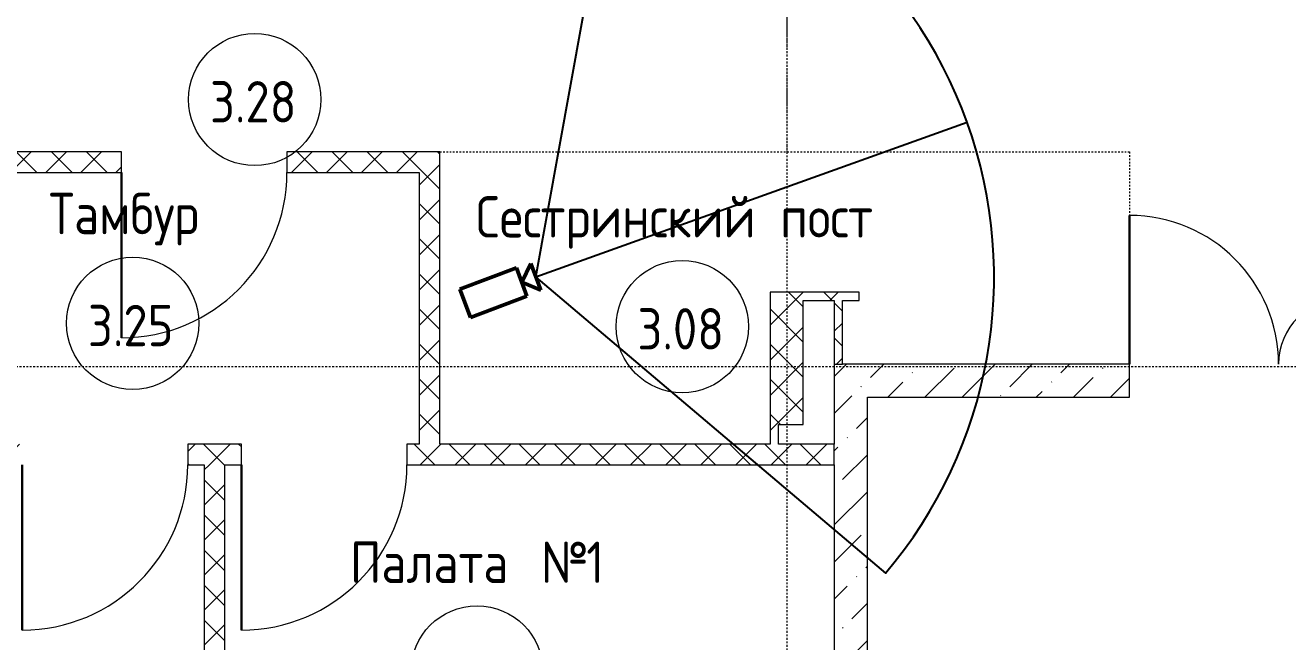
# Model space of a CAD drawing. Header units: millimetres. Extents: x -174154 to -170572, y -111302 to -109817.
# Drawn here: x -170818.7 to -170742.4, y -110898.9 to -110861.6 of the extents above; entities that cross this region are included whole.
import ezdxf

# ---------------------------------------------------------------- set-up
doc = ezdxf.new("R2010")
doc.units = ezdxf.units.MM
for name, pattern in [('ACAD_ISO02W100', [15, 12, -3]), ('ADSK_Линия сетки', [21, 12, -3, 3, -3]), ('ADSK_Штрих_ш3 п1_5', [4.5, 3, -1.5])]:
    doc.linetypes.add(name, pattern=pattern)
doc.layers.get('Defpoints').update_dxf_attribs({"color": 70})
for name, color, linetype, lineweight in [('!Подложка', 252, 'ACAD_ISO02W100', 25), ('Двери', 7, 'Continuous', 18), ('Марки помещений', 7, 'Continuous', 18), ('ОПС', 1, 'Continuous', 30), ('Оси', 7, 'Continuous', 9), ('Панель', 7, 'Continuous', 18), ('Стены разрез', 7, 'Continuous', 40), ('Стены штриховка', 7, 'Continuous', 18)]:
    doc.layers.add(name, color=color, linetype=linetype, lineweight=lineweight)
doc.layers.add('_Разделитель помещений_', color=4, linetype='ADSK_Штрих_ш3 п1_5', lineweight=40, true_color=0x00ffff)
doc.styles.add('GOST Common', font='GOST Common.ttf', dxfattribs={"width": 0.9, "height": 250})
pattern_1 = [(45, (30280, 12305), (-106.066, 106.066), []), (135, (30280, 12305), (-106.066, -106.066), [])]
pattern_2 = [(45, (30280, 12305), (84.1903, 308.6967), [396.875, -79.375, 3.353, -76.022])]

# ---------------------------------------------------------------- blocks, each defined once
blk = doc.blocks.new('AC_Дверь_Двупольная_ПВХ - 1260х2080h М-799338-В_АР_ПЭ_03 Этаж')
at = {"layer": 'Панель', "lineweight": 30}
for p, q in [((-650, 100), (-650, 1000)), ((650, 100), (650, 500))]:
    blk.add_line(p, q, dxfattribs=at)
at = {"layer": 'Панель'}
for centre, radius, start, end in [((-650, 100), 900, 360, 90), ((650, 100), 400, 90, 180)]:
    blk.add_arc(centre, radius, start, end, dxfattribs=at)
blk = doc.blocks.new('AC_Дверь_Однопольная_ДеревяннаяНаружная_ГОСТ24698-81 - 960х2080h ГЛ-799317-В_АР_ПЭ_03 Этаж')
at = {"layer": 'Панель', "lineweight": 30}
blk.add_line((500, 62.5), (500, 1062.5), dxfattribs=at)
at = {"layer": 'Панель'}
blk.add_arc((500, 62.5), 1000, 90, 180, dxfattribs=at)
blk = doc.blocks.new('ADSK_Марка_Помещение_2_ГОСТ21-501-2011 - Имя и Категория-86712-В_АР_ПЭ_03 Этаж')
at = {"layer": 'Марки помещений'}
blk.add_circle((0, 0), 4, dxfattribs=at)
blk = doc.blocks.new('A$C7b4e20c5')
at = {"layer": 'Стены разрез', "lineweight": 20, "true_color": 0x636466}
h = blk.add_hatch(dxfattribs=at)
h.set_pattern_fill('FP_1', color=251, style=0, pattern_type=2)
h.set_pattern_definition(pattern_1)
h.paths.add_polyline_path([(12807.5, 6640), (12807.5, 6765), (12009.1, 6765), (12009.1, 6640), (12138.9, 6640)])
h.paths.add_polyline_path([(11009.1, 6640), (11009.1, 6765), (4555, 6765), (4555, 6640), (10109.1, 6640)])
h.paths.add_polyline_path([(3555, 6640), (3555, 6765), (2555, 6765), (2555, 6640), (3125.2, 6640)])
h = blk.add_hatch(dxfattribs=at)
h.set_pattern_fill('FP_1', color=251, style=0, pattern_type=2)
h.set_pattern_definition(pattern_1)
h.paths.add_polyline_path([(12932.5, 4997.5), (12932.5, 6765), (12807.5, 6765), (12807.5, 4997.5)])
h = blk.add_hatch(dxfattribs=at)
h.set_pattern_fill('FP_1', color=251, style=0, pattern_type=2)
h.set_pattern_definition(pattern_1)
h.paths.add_polyline_path([(15130, 5115), (15130, 5915), (14930, 5915), (14930, 5115), (14980, 5115)])
h = blk.add_hatch(dxfattribs=at)
h.set_pattern_fill('FP_1', color=251, style=0, pattern_type=2)
h.set_pattern_definition(pattern_1)
h.paths.add_polyline_path([(15367.5, 5865), (15467.5, 5865), (15467.5, 5915), (15130, 5915), (15130, 5865), (15317.5, 5865)])
h = blk.add_hatch(dxfattribs=at)
h.set_pattern_fill('FP_1', color=251, style=0, pattern_type=2)
h.set_pattern_definition(pattern_1)
h.paths.add_polyline_path([(15367.5, 5480), (15367.5, 5865), (15317.5, 5865), (15317.5, 5480)])
h = blk.add_hatch(dxfattribs=at)
h.set_pattern_fill('FP_4', color=251, style=0, pattern_type=2)
h.set_pattern_definition(pattern_2)
h.paths.add_polyline_path([(18449.1, 5280), (18449.6, 5308), (18602.5, 5308), (18602.5, 5480), (18402.5, 5480), (18402.5, 5280)])
h.paths.add_polyline_path([(17102.5, 5280), (17102.5, 5480), (15317.5, 5480), (15317.5, 5280), (15517.5, 5280)])
h = blk.add_hatch(dxfattribs=at)
h.set_pattern_fill('FP_4', color=251, style=0, pattern_type=2)
h.set_pattern_definition(pattern_2)
h.paths.add_polyline_path([(15517.5, 210), (15517.5, 5280), (15317.5, 5280), (15317.5, 210)])
h = blk.add_hatch(dxfattribs=at)
h.set_pattern_fill('FP_1', color=251, style=0, pattern_type=2)
h.set_pattern_definition(pattern_1)
h.paths.add_polyline_path([(14980, 4997.5), (14980, 5115), (14930, 5115), (14930, 4997.5)])
h = blk.add_hatch(dxfattribs=at)
h.set_pattern_fill('FP_1', color=251, style=0, pattern_type=2)
h.set_pattern_definition(pattern_1)
h.paths.add_polyline_path([(15143.4, 4872.5), (15317.5, 4872.5), (15317.5, 4997.5), (12734.1, 4997.5), (12734.1, 4872.5)])
h.paths.add_polyline_path([(11634.1, 4872.5), (11734.1, 4872.5), (11734.1, 4997.5), (11409.1, 4997.5), (11409.1, 4872.5), (11509.1, 4872.5)])
h.paths.add_polyline_path([(10409.1, 4872.5), (10409.1, 4997.5), (5165.1, 4997.5), (5165.1, 4872.5), (9134.3, 4872.5)])
h.paths.add_polyline_path([(4080, 4872.5), (4165.1, 4872.5), (4165.1, 4997.5), (4080, 4997.5), (4080, 4960)])
h = blk.add_hatch(dxfattribs=at)
h.set_pattern_fill('FP_1', color=251, style=0, pattern_type=2)
h.set_pattern_definition(pattern_1)
h.paths.add_polyline_path([(11634.1, 430), (11634.1, 4872.5), (11509.1, 4872.5), (11509.1, 430)])
at = {"layer": '_Разделитель помещений_', "color": 251, "lineweight": 20, "true_color": 0x636466}
for p, q in [((15030, 8110.5), (15030, 6765)), ((12932.5, 6765), (17102.5, 6765)), ((17102.5, 6765), (17102.5, 5480))]:
    blk.add_line(p, q, dxfattribs=at)
at = {"layer": 'Оси', "linetype": 'ADSK_Линия сетки'}
for p, q in [((15030, 16592.9), (15030, -2195)), ((32579.7, 5465), (-1856.4, 5465))]:
    blk.add_line(p, q, dxfattribs=at)
at = {"layer": 'Стены разрез', "color": 251, "lineweight": 20, "true_color": 0x636466}
for p, q in [((11009.1, 6765), (4555, 6765)), ((11009.1, 6640), (11009.1, 6765)), ((12932.5, 6765), (12009.1, 6765)), ((12009.1, 6765), (12009.1, 6640)), ((12932.5, 4997.5), (12932.5, 6765)), ((10109.1, 6640), (11009.1, 6640)), ((12009.1, 6640), (12807.5, 6640)), ((12807.5, 6640), (12807.5, 4997.5)), ((15130, 5915), (14930, 5915)), ((14930, 5915), (14930, 5115)), ((15467.5, 5915), (15130, 5915)), ((15467.5, 5865), (15467.5, 5915)), ((15130, 5115), (15130, 5865)), ((15130, 5865), (15317.5, 5865)), ((15317.5, 5865), (15317.5, 4997.5)), ((15367.5, 5865), (15467.5, 5865)), ((15367.5, 5480), (15367.5, 5865)), ((17102.5, 5480), (15367.5, 5480)), ((17102.5, 5280), (17102.5, 5480)), ((15517.5, 5280), (17102.5, 5280)), ((15517.5, 1980), (15517.5, 5280)), ((14930, 5115), (14930, 4997.5)), ((14980, 5115), (15130, 5115)), ((14980, 4997.5), (14980, 5115)), ((11734.1, 4997.5), (11409.1, 4997.5)), ((11409.1, 4997.5), (11409.1, 4872.5)), ((11734.1, 4872.5), (11734.1, 4997.5)), ((12807.5, 4997.5), (12734.1, 4997.5)), ((12734.1, 4997.5), (12734.1, 4872.5)), ((14930, 4997.5), (12932.5, 4997.5)), ((15317.5, 4997.5), (14980, 4997.5)), ((11409.1, 4872.5), (11509.1, 4872.5)), ((11509.1, 4872.5), (11509.1, 430)), ((11634.1, 430), (11634.1, 4872.5)), ((11634.1, 4872.5), (11734.1, 4872.5)), ((12734.1, 4872.5), (15317.5, 4872.5)), ((15317.5, 4872.5), (15317.5, 430))]:
    blk.add_line(p, q, dxfattribs=at)
at = {"layer": 'Стены штриховка', "color": 251, "lineweight": 20, "true_color": 0x636466}
for p, q in [((15317.5, 5480), (15367.5, 5480)), ((15317.5, 4872.5), (15317.5, 4997.5))]:
    blk.add_line(p, q, dxfattribs=at)
at = {"layer": 'Двери', "color": 251, "lineweight": 20, "true_color": 0x636466, "rotation": 180}
for p in [(11509.1, 6702.5), (10909.1, 4935), (12234.1, 4935)]:
    blk.add_blockref('AC_Дверь_Однопольная_ДеревяннаяНаружная_ГОСТ24698-81 - 960х2080h ГЛ-799317-В_АР_ПЭ_03 Этаж', p, dxfattribs=at)
at = {"layer": 'Двери', "color": 251, "lineweight": 20, "true_color": 0x636466}
blk.add_blockref('AC_Дверь_Двупольная_ПВХ - 1260х2080h М-799338-В_АР_ПЭ_03 Этаж', (17752.5, 5380), dxfattribs=at)
at = {"layer": 'Марки помещений', "color": 251, "lineweight": 20, "true_color": 0x636466, "xscale": 99.99999999999993, "yscale": 99.99999999999993, "zscale": 99.99999999999993}
for p in [(11814.3, 7080.9), (11076.4, 5727.7), (14398.2, 5707.7), (13157.7, 3618.5)]:
    blk.add_blockref('ADSK_Марка_Помещение_2_ГОСТ21-501-2011 - Имя и Категория-86712-В_АР_ПЭ_03 Этаж', p, dxfattribs=at)
at = {"layer": 'Марки помещений', "color": 251, "lineweight": 20, "true_color": 0x636466, "char_height": 250, "attachment_point": 1, "style": 'GOST Common'}
for s, insert, width in [('3.28', (11543.7, 7192.3), 663.797), ('Тамбур', (10570.4, 6516.4), 1233.797), ('Сестринский', (13151.1, 6496.4), 2135.695), ('пост', (14990.6, 6496.4), 800.886), ('3.25', (10805.8, 5839.1), 663.797), ('3.08', (14127.6, 5819.1), 663.797), ('Палата', (12389.8, 4407.1), 1305.949), ('\\fGOST Common|b0|i0|c204|p34|;\\W.9;№', (13544.7, 4407.1), 331.899), ('\\fGOST Common|b0|i0|c204|p34|;\\W.9;1', (13818.6, 4407.1), 137.089)]:
    blk.add_mtext(s, dxfattribs=dict(at, insert=insert, width=width))
blk = doc.blocks.new('A$C36023687')
at = {"lineweight": 50}
for p, q in [((8, 2), (0, 2)), ((0, 2), (0, -2)), ((8, -2), (8, 2)), ((10, 1.89), (8, 0)), ((10, -1.89), (10, 1.89)), ((8, 0), (10, -1.89)), ((0, -2), (8, -2))]:
    blk.add_line(p, q, dxfattribs=at)

msp = doc.modelspace()

# ---------------------------------------------------------------- linework, layer by layer
at = {"layer": 'Defpoints', "ltscale": 5}
msp.add_line((-170761.758, -110867.493), (-170787.821, -110876.846), dxfattribs=at)
msp.add_lwpolyline([(-170787.821, -110876.846), (-170766.689, -110894.741, 0.57735), (-170782.89, -110849.598)], format="xyb", dxfattribs=at)
msp.add_lwpolyline([(-170787.821, -110876.846), (-170782.89, -110849.598)], dxfattribs=at)

# ---------------------------------------------------------------- block references
at = {"layer": '!Подложка', "ltscale": 20, "xscale": 0.01, "yscale": 0.01, "zscale": 0.01}
msp.add_blockref('A$C7b4e20c5', (-170922.963, -110936.912), dxfattribs=at)
at = {"layer": 'ОПС', "color": 5, "xscale": 0.4564205164166501, "yscale": 0.4564205164166501, "zscale": 0.4564205164166501, "rotation": 20.43147780316424}
msp.add_blockref('A$C36023687', (-170792.105, -110878.421), dxfattribs=at)

doc.saveas('drawing.dxf')
